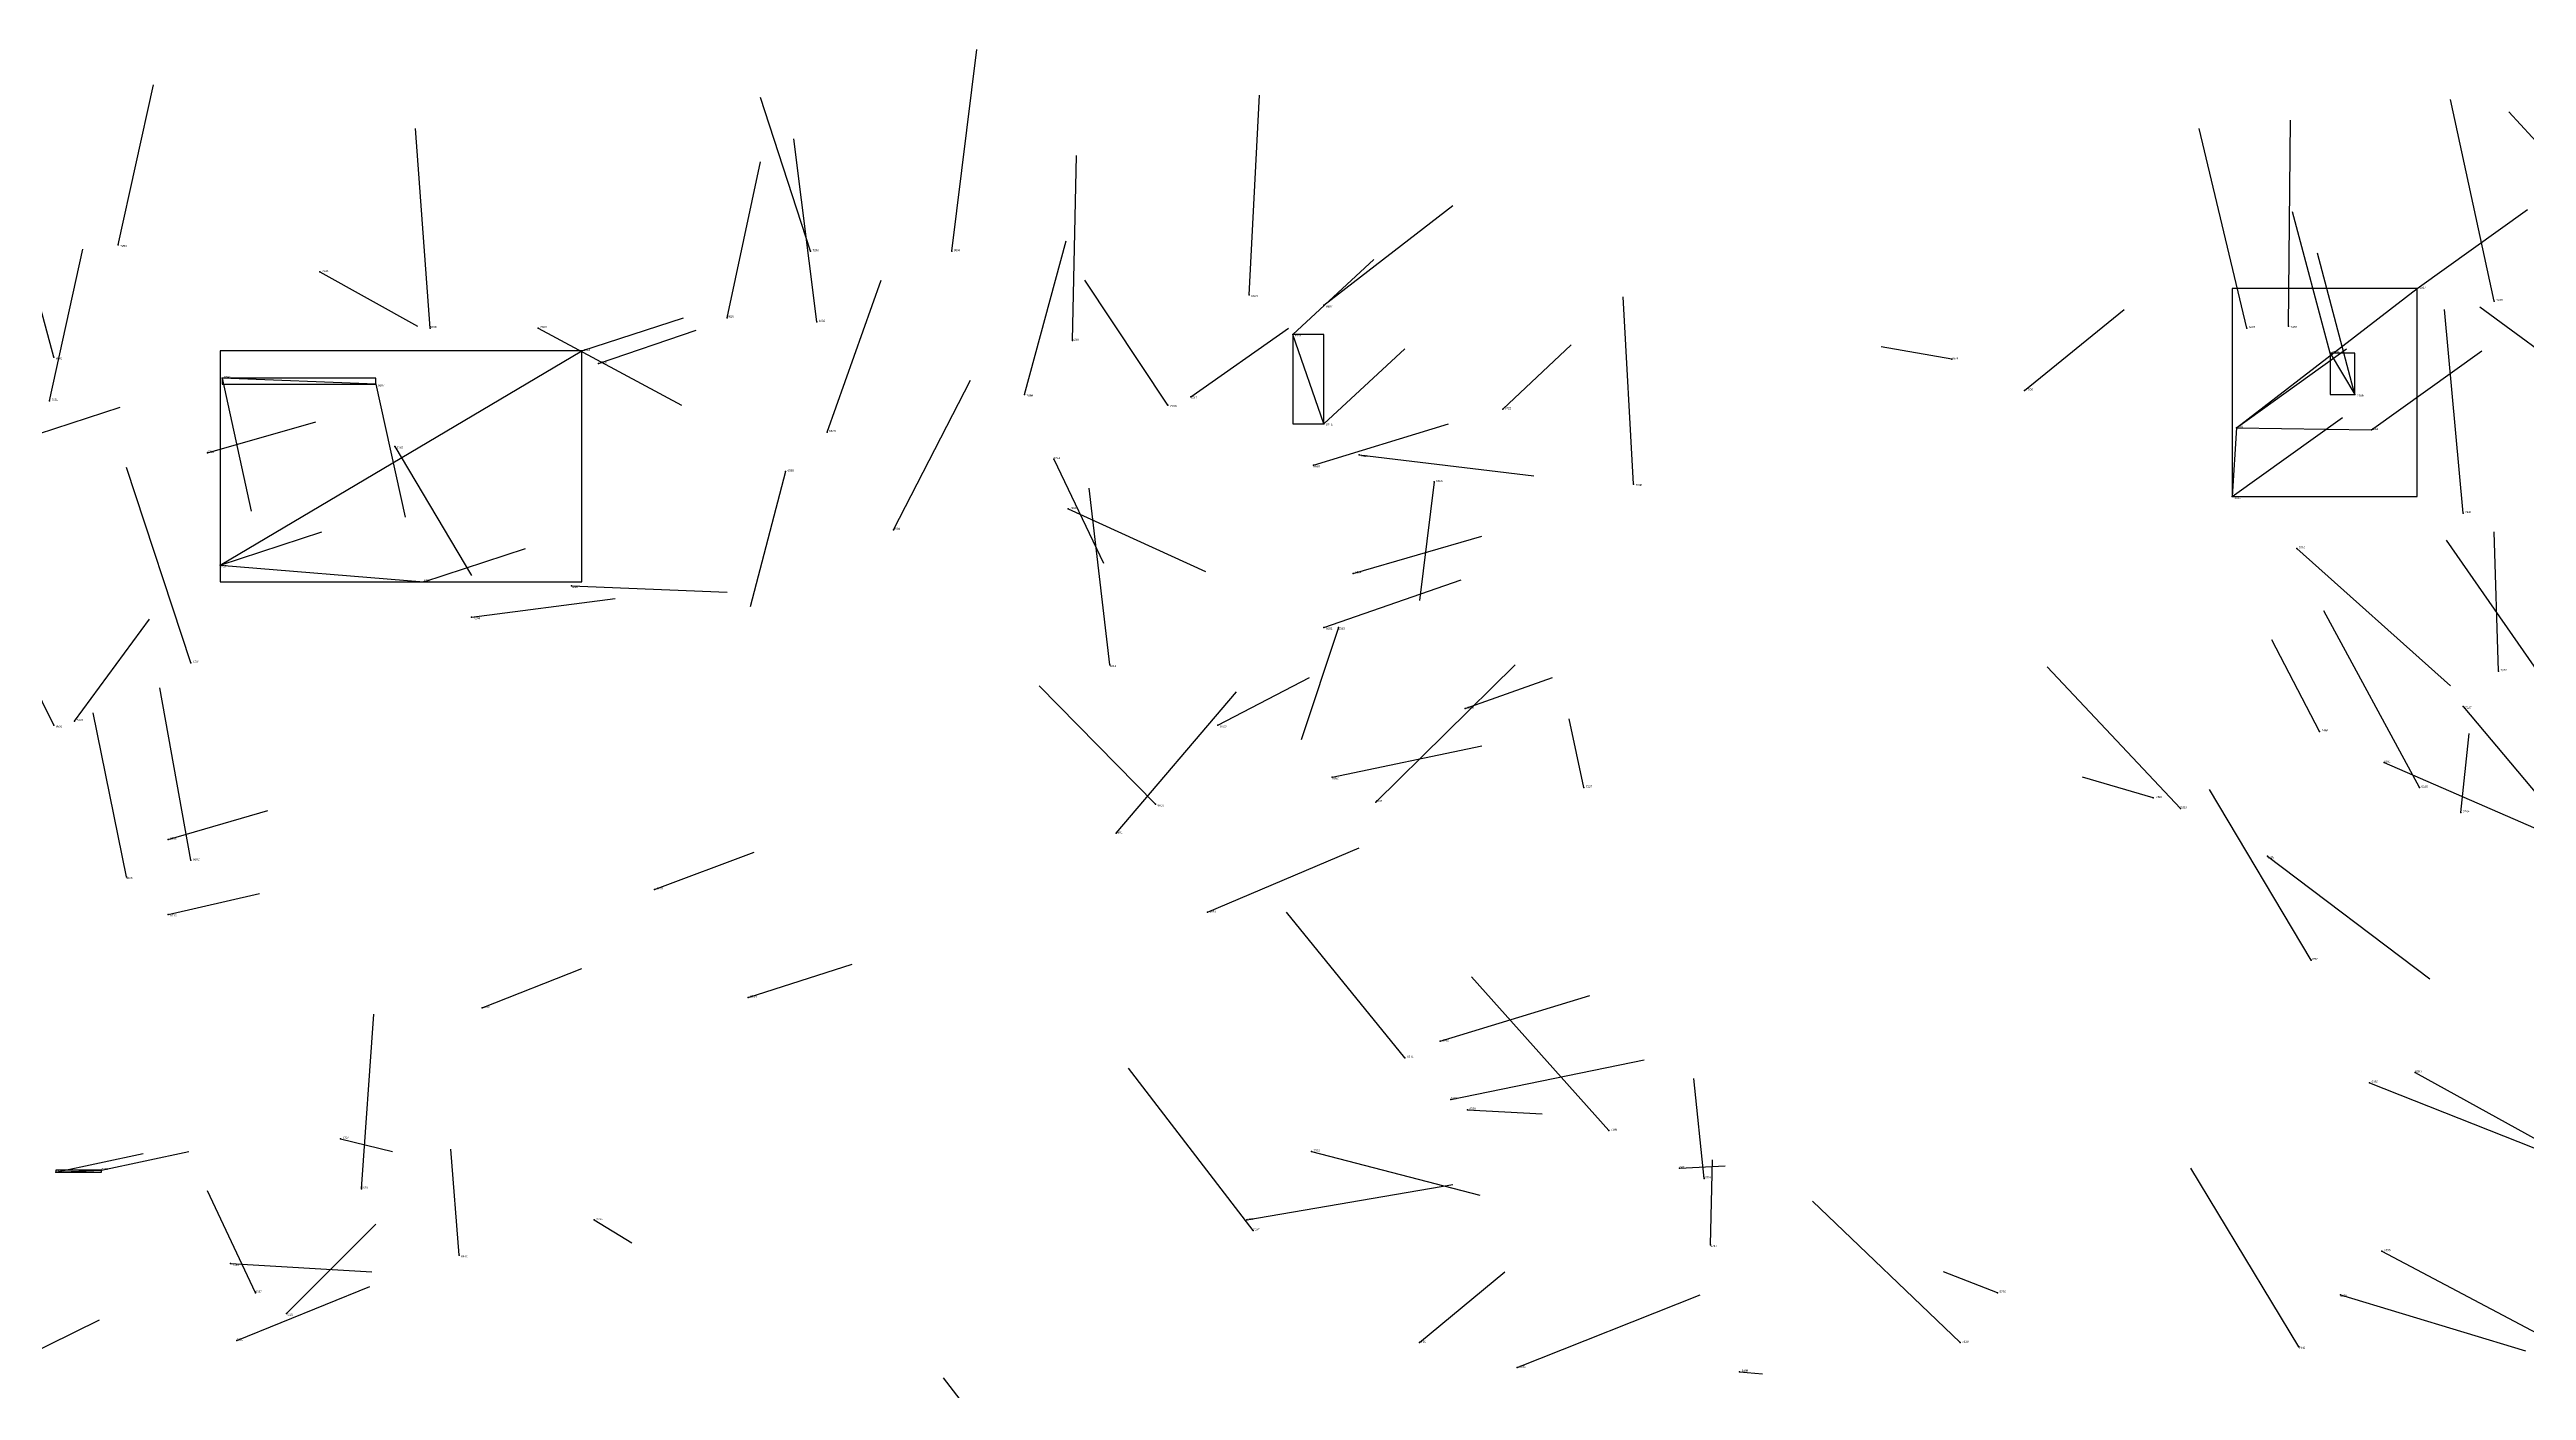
# Model space of a CAD drawing. Extents: x 59.1 to 70.8, y 600.3 to 605.1.
# Drawn here: x 64.224 to 65.416, y 604.446 to 605.091 of the extents above; entities that cross this region are included whole.
import ezdxf

# ---------------------------------------------------------------- set-up
doc = ezdxf.new("R2010")
doc.units = 0
for name, color, linetype in [('Clients', 3, 'CONTINUOUS'), ('Facilities', 3, 'CONTINUOUS'), ('Facilities_lines', 3, 'CONTINUOUS'), ('Min_max_boxes', 1, 'CONTINUOUS'), ('Normals', 1, 'CONTINUOUS'), ('Source_points', 5, 'CONTINUOUS'), ('Text', 3, 'CONTINUOUS')]:
    doc.layers.add(name, color=color, linetype=linetype)

msp = doc.modelspace()

# ---------------------------------------------------------------- linework, layer by layer
at = {"layer": 'Clients', "color": 5}
for p in [(65.363, 604.976, 453.072), (64.822, 604.954, 457.34), (64.48, 604.946, 457.43), (64.307, 604.933, 454.07), (65.333, 604.925, 462.657), (65.341, 604.908, 453.038), (65.274, 604.876, 452.928), (64.404, 604.835, 457.219), (64.249, 604.552, 457.15)]:
    msp.add_point(p, dxfattribs=at)
at = {"layer": 'Facilities', "color": 3}
for p in [(64.257, 604.997, 460.2), (64.354, 604.984, 460.012), (64.59, 604.994, 460.084), (64.658, 604.994, 454.191), (64.801, 604.973, 454.212), (64.55, 604.962, 453.972), (64.593, 604.96, 454.973), (64.837, 604.968, 456.717), (65.4, 604.97, 461.736), (64.407, 604.957, 454.337), (64.459, 604.957, 459.824), (64.716, 604.951, 460.214), (65.281, 604.957, 456.3), (65.301, 604.958, 460.237), (64.226, 604.943, 454.298), (64.488, 604.94, 457.21), (65.139, 604.942, 460.332), (65.321, 604.945, 462.675), (64.381, 604.93, 454.047), (64.693, 604.925, 459.608), (64.773, 604.924, 457.379), (65.174, 604.927, 452.965), (64.224, 604.922, 460.216), (64.762, 604.92, 459.636), (64.923, 604.918, 457.392), (64.39, 604.9, 459.843), (64.598, 604.907, 453.977), (64.837, 604.911, 457.39), (65.276, 604.909, 452.967), (64.3, 604.897, 457.25), (64.578, 604.888, 454.056), (64.707, 604.894, 460.128), (64.832, 604.891, 456.746), (64.854, 604.896, 456.663), (64.89, 604.883, 454.114), (64.986, 604.882, 454.701), (64.714, 604.87, 459.515), (65.385, 604.868, 461.848), (64.63, 604.86, 454.049), (64.306, 604.843, 457.222), (65.305, 604.851, 455.667), (64.475, 604.833, 460.009), (64.851, 604.839, 456.738), (64.427, 604.818, 460.103), (64.837, 604.813, 456.764), (64.844, 604.813, 454.114), (64.292, 604.796, 454.283), (64.734, 604.795, 454.79), (65.402, 604.792, 462.485), (64.905, 604.774, 456.867), (65.385, 604.775, 462.442), (64.226, 604.766, 454.293), (64.236, 604.768, 460.611), (64.786, 604.766, 457.411), (65.316, 604.763, 460.463), (65.347, 604.748, 456.089), (64.841, 604.741, 456.744), (64.962, 604.736, 460.424), (65.364, 604.736, 456.322), (64.756, 604.728, 455.612), (64.862, 604.729, 454.011), (65.236, 604.731, 460.424), (65.249, 604.726, 462.454), (65.384, 604.724, 454.763), (64.281, 604.711, 457.204), (64.737, 604.714, 454.062), (64.292, 604.701, 454.993), (65.291, 604.703, 455.767), (64.261, 604.693, 454.978), (64.515, 604.687, 457.163), (64.281, 604.675, 457.197), (64.781, 604.676, 453.97), (65.312, 604.653, 448.309), (64.432, 604.63, 457.079), (64.56, 604.635, 457.09), (64.893, 604.614, 456.772), (64.876, 604.606, 455.714), (65.34, 604.594, 456.192), (65.362, 604.599, 456.129), (64.898, 604.586, 456.87), (64.906, 604.581, 457.235), (64.364, 604.567, 457.27), (64.974, 604.571, 461.578), (64.831, 604.561, 459.459), (64.227, 604.551, 457.204), (64.374, 604.543, 455.043), (65.008, 604.553, 457.122), (65.02, 604.548, 454.734), (64.486, 604.528, 457.233), (64.8, 604.528, 459.513), (64.803, 604.523, 461.546), (64.311, 604.507, 460.049), (64.421, 604.511, 454.41), (65.023, 604.516, 454.726), (65.346, 604.513, 456.362), (64.323, 604.493, 454.449), (64.338, 604.483, 460.423), (65.161, 604.493, 454.609), (65.326, 604.492, 456.22), (64.314, 604.47, 460.104), (64.883, 604.469, 457.012), (65.143, 604.469, 461.599), (65.306, 604.467, 461.447), (64.93, 604.457, 453.958), (65.037, 604.455, 457.109)]:
    msp.add_point(p, dxfattribs=at)
at = {"layer": 'Facilities_lines', "color": 3}
for p, q in [((65.276, 604.909, 452.967), (65.363, 604.976, 453.072)), ((64.837, 604.911, 457.39), (64.822, 604.954, 457.34)), ((64.306, 604.843, 457.222), (64.48, 604.946, 457.43)), ((65.321, 604.945, 462.675), (65.333, 604.925, 462.657)), ((64.381, 604.93, 454.047), (64.307, 604.933, 454.07)), ((65.276, 604.909, 452.967), (65.274, 604.876, 452.928)), ((65.276, 604.909, 452.967), (65.341, 604.908, 453.038)), ((64.306, 604.843, 457.222), (64.404, 604.835, 457.219)), ((64.227, 604.551, 457.204), (64.249, 604.552, 457.15))]:
    msp.add_line(p, q, dxfattribs=at)
at = {"layer": 'Min_max_boxes', "color": 1}
for p, q in [((65.363, 604.976, 452.928), (65.274, 604.976, 452.928)), ((65.274, 604.976, 452.928), (65.274, 604.876, 452.928)), ((65.363, 604.976, 453.072), (65.274, 604.976, 453.072)), ((65.274, 604.976, 453.072), (65.274, 604.876, 453.072)), ((65.274, 604.976, 452.928), (65.274, 604.976, 453.072)), ((65.363, 604.876, 452.928), (65.363, 604.976, 452.928)), ((65.363, 604.876, 453.072), (65.363, 604.976, 453.072)), ((65.363, 604.976, 452.928), (65.363, 604.976, 453.072)), ((64.837, 604.954, 457.34), (64.822, 604.954, 457.34)), ((64.822, 604.954, 457.34), (64.822, 604.911, 457.34)), ((64.837, 604.954, 457.39), (64.822, 604.954, 457.39)), ((64.822, 604.954, 457.39), (64.822, 604.911, 457.39)), ((64.822, 604.954, 457.34), (64.822, 604.954, 457.39)), ((64.837, 604.911, 457.34), (64.837, 604.954, 457.34)), ((64.837, 604.911, 457.39), (64.837, 604.954, 457.39)), ((64.837, 604.954, 457.34), (64.837, 604.954, 457.39)), ((64.48, 604.946, 457.219), (64.306, 604.946, 457.219)), ((64.306, 604.946, 457.219), (64.306, 604.835, 457.219)), ((64.48, 604.946, 457.43), (64.306, 604.946, 457.43)), ((64.306, 604.946, 457.43), (64.306, 604.835, 457.43)), ((64.306, 604.946, 457.219), (64.306, 604.946, 457.43)), ((64.48, 604.835, 457.219), (64.48, 604.946, 457.219)), ((64.48, 604.835, 457.43), (64.48, 604.946, 457.43)), ((64.48, 604.946, 457.219), (64.48, 604.946, 457.43)), ((65.333, 604.945, 462.657), (65.321, 604.945, 462.657)), ((65.321, 604.945, 462.657), (65.321, 604.925, 462.657)), ((65.333, 604.945, 462.675), (65.321, 604.945, 462.675)), ((65.321, 604.945, 462.675), (65.321, 604.925, 462.675)), ((65.321, 604.945, 462.657), (65.321, 604.945, 462.675)), ((65.333, 604.925, 462.657), (65.333, 604.945, 462.657)), ((65.333, 604.925, 462.675), (65.333, 604.945, 462.675)), ((65.333, 604.945, 462.657), (65.333, 604.945, 462.675)), ((64.381, 604.933, 454.047), (64.307, 604.933, 454.047)), ((64.307, 604.933, 454.047), (64.307, 604.93, 454.047)), ((64.381, 604.933, 454.07), (64.307, 604.933, 454.07)), ((64.307, 604.933, 454.07), (64.307, 604.93, 454.07)), ((64.307, 604.933, 454.047), (64.307, 604.933, 454.07)), ((64.307, 604.93, 454.047), (64.381, 604.93, 454.047)), ((64.307, 604.93, 454.07), (64.381, 604.93, 454.07)), ((64.307, 604.93, 454.047), (64.307, 604.93, 454.07)), ((64.381, 604.93, 454.047), (64.381, 604.933, 454.047)), ((64.381, 604.93, 454.07), (64.381, 604.933, 454.07)), ((64.381, 604.933, 454.047), (64.381, 604.933, 454.07)), ((64.381, 604.93, 454.047), (64.381, 604.93, 454.07)), ((65.321, 604.925, 462.657), (65.333, 604.925, 462.657)), ((65.321, 604.925, 462.675), (65.333, 604.925, 462.675)), ((65.321, 604.925, 462.657), (65.321, 604.925, 462.675)), ((65.333, 604.925, 462.657), (65.333, 604.925, 462.675)), ((64.822, 604.911, 457.34), (64.837, 604.911, 457.34)), ((64.822, 604.911, 457.39), (64.837, 604.911, 457.39)), ((64.822, 604.911, 457.34), (64.822, 604.911, 457.39)), ((64.837, 604.911, 457.34), (64.837, 604.911, 457.39)), ((65.274, 604.876, 452.928), (65.363, 604.876, 452.928)), ((65.274, 604.876, 453.072), (65.363, 604.876, 453.072)), ((65.274, 604.876, 452.928), (65.274, 604.876, 453.072)), ((65.363, 604.876, 452.928), (65.363, 604.876, 453.072)), ((64.306, 604.835, 457.219), (64.48, 604.835, 457.219)), ((64.306, 604.835, 457.43), (64.48, 604.835, 457.43)), ((64.306, 604.835, 457.219), (64.306, 604.835, 457.43)), ((64.48, 604.835, 457.219), (64.48, 604.835, 457.43)), ((64.249, 604.552, 457.15), (64.227, 604.552, 457.15)), ((64.227, 604.552, 457.15), (64.227, 604.551, 457.15)), ((64.249, 604.552, 457.204), (64.227, 604.552, 457.204)), ((64.227, 604.552, 457.204), (64.227, 604.551, 457.204)), ((64.227, 604.552, 457.15), (64.227, 604.552, 457.204)), ((64.227, 604.551, 457.15), (64.249, 604.551, 457.15)), ((64.227, 604.551, 457.204), (64.249, 604.551, 457.204)), ((64.227, 604.551, 457.15), (64.227, 604.551, 457.204)), ((64.249, 604.551, 457.15), (64.249, 604.552, 457.15)), ((64.249, 604.551, 457.204), (64.249, 604.552, 457.204)), ((64.249, 604.552, 457.15), (64.249, 604.552, 457.204)), ((64.249, 604.551, 457.15), (64.249, 604.551, 457.204))]:
    msp.add_line(p, q, dxfattribs=at)
at = {"layer": 'Normals', "color": 1}
for p, q in [((64.658, 604.994, 454.191), (64.67, 605.091, 454.211)), ((64.257, 604.997, 460.2), (64.274, 605.074, 460.262)), ((64.59, 604.994, 460.084), (64.566, 605.068, 460.022)), ((64.801, 604.973, 454.212), (64.806, 605.069, 454.24)), ((65.4, 604.97, 461.736), (65.379, 605.067, 461.722)), ((65.301, 604.958, 460.237), (65.302, 605.057, 460.253)), ((65.464, 604.999, 448.263), (65.407, 605.061, 448.317)), ((64.407, 604.957, 454.337), (64.4, 605.053, 454.365)), ((64.593, 604.96, 454.973), (64.582, 605.048, 455.019)), ((65.281, 604.957, 456.3), (65.258, 605.053, 456.286)), ((64.226, 604.943, 454.298), (64.201, 605.036, 454.327)), ((64.55, 604.962, 453.972), (64.566, 605.037, 453.908)), ((64.716, 604.951, 460.214), (64.718, 605.04, 460.26)), ((64.837, 604.968, 456.717), (64.899, 605.016, 456.779)), ((65.321, 604.945, 462.675), (65.303, 605.013, 462.746)), ((65.363, 604.976, 453.072), (65.416, 605.014, 453.148)), ((64.224, 604.922, 460.216), (64.24, 604.995, 460.282)), ((64.693, 604.925, 459.608), (64.713, 604.999, 459.544)), ((64.354, 604.984, 460.012), (64.401, 604.958, 460.096)), ((64.822, 604.954, 457.34), (64.861, 604.99, 457.425)), ((65.333, 604.925, 462.657), (65.315, 604.993, 462.728)), ((64.598, 604.907, 453.977), (64.624, 604.98, 453.914)), ((64.762, 604.92, 459.636), (64.722, 604.98, 459.567)), ((64.986, 604.882, 454.701), (64.981, 604.972, 454.745)), ((64.48, 604.946, 457.43), (64.529, 604.962, 457.516)), ((65.174, 604.927, 452.965), (65.222, 604.966, 453.044)), ((65.385, 604.868, 461.848), (65.376, 604.966, 461.831)), ((65.445, 604.929, 448.261), (65.393, 604.967, 448.337)), ((64.459, 604.957, 459.824), (64.528, 604.92, 459.886)), ((64.488, 604.94, 457.21), (64.535, 604.956, 457.297)), ((64.773, 604.924, 457.379), (64.82, 604.957, 457.461)), ((64.923, 604.918, 457.392), (64.956, 604.949, 457.481)), ((65.139, 604.942, 460.332), (65.105, 604.948, 460.426)), ((64.837, 604.911, 457.39), (64.876, 604.947, 457.475)), ((65.276, 604.909, 452.967), (65.329, 604.947, 453.043)), ((65.341, 604.908, 453.038), (65.394, 604.946, 453.114)), ((64.307, 604.933, 454.07), (64.321, 604.869, 454.146)), ((64.381, 604.93, 454.047), (64.395, 604.866, 454.123)), ((64.63, 604.86, 454.049), (64.667, 604.932, 453.991)), ((64.203, 604.901, 457.23), (64.258, 604.919, 457.312)), ((64.3, 604.897, 457.25), (64.352, 604.912, 457.334)), ((65.274, 604.876, 452.928), (65.327, 604.914, 453.004)), ((64.39, 604.9, 459.843), (64.427, 604.838, 459.913)), ((64.832, 604.891, 456.746), (64.897, 604.911, 456.819)), ((64.292, 604.796, 454.283), (64.261, 604.89, 454.297)), ((64.578, 604.888, 454.056), (64.561, 604.823, 454.13)), ((64.707, 604.894, 460.128), (64.731, 604.844, 460.211)), ((64.854, 604.896, 456.663), (64.938, 604.886, 456.716)), ((64.734, 604.795, 454.79), (64.724, 604.88, 454.842)), ((64.89, 604.883, 454.114), (64.883, 604.826, 454.196)), ((64.714, 604.87, 459.515), (64.78, 604.84, 459.584)), ((64.306, 604.843, 457.222), (64.355, 604.859, 457.308)), ((64.851, 604.839, 456.738), (64.913, 604.857, 456.815)), ((65.432, 604.776, 448.332), (65.377, 604.855, 448.358)), ((65.402, 604.792, 462.485), (65.4, 604.859, 462.559)), ((64.226, 604.766, 454.293), (64.184, 604.851, 454.325)), ((64.404, 604.835, 457.219), (64.453, 604.851, 457.305)), ((65.305, 604.851, 455.667), (65.379, 604.785, 455.679)), ((64.475, 604.833, 460.009), (64.55, 604.83, 460.075)), ((64.837, 604.813, 456.764), (64.903, 604.836, 456.835)), ((64.236, 604.768, 460.611), (64.272, 604.817, 460.691)), ((64.427, 604.818, 460.103), (64.496, 604.827, 460.175)), ((65.364, 604.736, 456.322), (65.318, 604.821, 456.298)), ((64.844, 604.813, 454.114), (64.826, 604.759, 454.196)), ((65.316, 604.763, 460.463), (65.293, 604.807, 460.55)), ((64.862, 604.729, 454.011), (64.929, 604.795, 453.975)), ((65.249, 604.726, 462.454), (65.185, 604.794, 462.491)), ((64.292, 604.701, 454.993), (64.277, 604.784, 455.047)), ((64.756, 604.728, 455.612), (64.7, 604.785, 455.672)), ((64.737, 604.714, 454.062), (64.795, 604.782, 454.017)), ((64.786, 604.766, 457.411), (64.83, 604.789, 457.498)), ((64.905, 604.774, 456.867), (64.947, 604.789, 456.957)), ((64.261, 604.693, 454.978), (64.245, 604.772, 455.037)), ((64.962, 604.736, 460.424), (64.955, 604.769, 460.518)), ((65.385, 604.775, 462.442), (65.448, 604.7, 462.423)), ((65.384, 604.724, 454.763), (65.388, 604.762, 454.855)), ((64.841, 604.741, 456.744), (64.913, 604.756, 456.812)), ((65.347, 604.748, 456.089), (65.43, 604.712, 456.131)), ((65.236, 604.731, 460.424), (65.202, 604.741, 460.517)), ((65.312, 604.653, 448.309), (65.263, 604.735, 448.339)), ((64.281, 604.711, 457.204), (64.329, 604.725, 457.291)), ((64.515, 604.687, 457.163), (64.563, 604.705, 457.249)), ((64.781, 604.676, 453.97), (64.854, 604.707, 454.031)), ((65.291, 604.703, 455.767), (65.369, 604.644, 455.787)), ((64.281, 604.675, 457.197), (64.325, 604.685, 457.286)), ((64.876, 604.606, 455.714), (64.819, 604.676, 455.672)), ((64.56, 604.635, 457.09), (64.61, 604.651, 457.175)), ((64.432, 604.63, 457.079), (64.48, 604.649, 457.164)), ((64.974, 604.571, 461.578), (64.908, 604.645, 461.564)), ((64.374, 604.543, 455.043), (64.38, 604.627, 455.097)), ((64.893, 604.614, 456.772), (64.965, 604.636, 456.838)), ((64.898, 604.586, 456.87), (64.991, 604.605, 456.902)), ((64.803, 604.523, 461.546), (64.743, 604.601, 461.562)), ((65.02, 604.548, 454.734), (65.015, 604.596, 454.822)), ((65.34, 604.594, 456.192), (65.426, 604.56, 456.231)), ((65.362, 604.599, 456.129), (65.447, 604.552, 456.152)), ((64.906, 604.581, 457.235), (64.942, 604.579, 457.328)), ((64.364, 604.567, 457.27), (64.389, 604.561, 457.367)), ((64.227, 604.551, 457.204), (64.269, 604.56, 457.294)), ((64.249, 604.552, 457.15), (64.291, 604.561, 457.24)), ((64.421, 604.511, 454.41), (64.417, 604.562, 454.496)), ((64.831, 604.561, 459.459), (64.912, 604.54, 459.514)), ((65.008, 604.553, 457.122), (65.03, 604.554, 457.22)), ((65.023, 604.516, 454.726), (65.024, 604.557, 454.817)), ((64.323, 604.493, 454.449), (64.3, 604.542, 454.533)), ((64.8, 604.528, 459.513), (64.899, 604.545, 459.516)), ((65.306, 604.467, 461.447), (65.254, 604.553, 461.446)), ((65.143, 604.469, 461.599), (65.072, 604.537, 461.578)), ((64.338, 604.483, 460.423), (64.381, 604.526, 460.503)), ((64.486, 604.528, 457.233), (64.504, 604.517, 457.331)), ((64.311, 604.507, 460.049), (64.379, 604.503, 460.122)), ((65.346, 604.513, 456.362), (65.429, 604.469, 456.397)), ((64.314, 604.47, 460.104), (64.378, 604.496, 460.177)), ((64.883, 604.469, 457.012), (64.924, 604.503, 457.097)), ((65.161, 604.493, 454.609), (65.135, 604.503, 454.705)), ((64.93, 604.457, 453.958), (65.018, 604.492, 453.989)), ((65.326, 604.492, 456.22), (65.415, 604.465, 456.258)), ((64.181, 604.447, 460.212), (64.248, 604.48, 460.279)), ((64.712, 604.377, 461.44), (64.654, 604.452, 461.473)), ((65.037, 604.455, 457.109), (65.048, 604.454, 457.208))]:
    msp.add_line(p, q, dxfattribs=at)
at = {"layer": 'Source_points', "color": 5}
for p in [(64.257, 604.997, 460.2), (64.354, 604.984, 460.012), (64.59, 604.994, 460.084), (64.658, 604.994, 454.191), (64.801, 604.973, 454.212), (65.363, 604.976, 453.072), (64.55, 604.962, 453.972), (64.593, 604.96, 454.973), (64.837, 604.968, 456.717), (65.4, 604.97, 461.736), (64.407, 604.957, 454.337), (64.459, 604.957, 459.824), (64.716, 604.951, 460.214), (64.822, 604.954, 457.34), (65.281, 604.957, 456.3), (65.301, 604.958, 460.237), (64.226, 604.943, 454.298), (64.48, 604.946, 457.43), (64.488, 604.94, 457.21), (65.139, 604.942, 460.332), (65.321, 604.945, 462.675), (64.307, 604.933, 454.07), (64.381, 604.93, 454.047), (64.693, 604.925, 459.608), (64.773, 604.924, 457.379), (65.174, 604.927, 452.965), (65.333, 604.925, 462.657), (64.224, 604.922, 460.216), (64.762, 604.92, 459.636), (64.923, 604.918, 457.392), (64.39, 604.9, 459.843), (64.598, 604.907, 453.977), (64.837, 604.911, 457.39), (65.276, 604.909, 452.967), (65.341, 604.908, 453.038), (64.3, 604.897, 457.25), (64.578, 604.888, 454.056), (64.707, 604.894, 460.128), (64.832, 604.891, 456.746), (64.854, 604.896, 456.663), (64.89, 604.883, 454.114), (64.986, 604.882, 454.701), (65.274, 604.876, 452.928), (64.714, 604.87, 459.515), (65.385, 604.868, 461.848), (64.63, 604.86, 454.049), (64.306, 604.843, 457.222), (65.305, 604.851, 455.667), (64.404, 604.835, 457.219), (64.475, 604.833, 460.009), (64.851, 604.839, 456.738), (64.427, 604.818, 460.103), (64.837, 604.813, 456.764), (64.844, 604.813, 454.114), (64.292, 604.796, 454.283), (64.734, 604.795, 454.79), (65.402, 604.792, 462.485), (64.905, 604.774, 456.867), (65.385, 604.775, 462.442), (64.226, 604.766, 454.293), (64.236, 604.768, 460.611), (64.786, 604.766, 457.411), (65.316, 604.763, 460.463), (65.347, 604.748, 456.089), (64.841, 604.741, 456.744), (64.962, 604.736, 460.424), (65.364, 604.736, 456.322), (64.756, 604.728, 455.612), (64.862, 604.729, 454.011), (65.236, 604.731, 460.424), (65.249, 604.726, 462.454), (65.384, 604.724, 454.763), (64.281, 604.711, 457.204), (64.737, 604.714, 454.062), (64.292, 604.701, 454.993), (65.291, 604.703, 455.767), (64.261, 604.693, 454.978), (64.515, 604.687, 457.163), (64.281, 604.675, 457.197), (64.781, 604.676, 453.97), (65.312, 604.653, 448.309), (64.432, 604.63, 457.079), (64.56, 604.635, 457.09), (64.893, 604.614, 456.772), (64.876, 604.606, 455.714), (65.34, 604.594, 456.192), (65.362, 604.599, 456.129), (64.898, 604.586, 456.87), (64.906, 604.581, 457.235), (64.364, 604.567, 457.27), (64.974, 604.571, 461.578), (64.831, 604.561, 459.459), (64.227, 604.551, 457.204), (64.249, 604.552, 457.15), (64.374, 604.543, 455.043), (65.008, 604.553, 457.122), (65.02, 604.548, 454.734), (64.486, 604.528, 457.233), (64.8, 604.528, 459.513), (64.803, 604.523, 461.546), (64.311, 604.507, 460.049), (64.421, 604.511, 454.41), (65.023, 604.516, 454.726), (65.346, 604.513, 456.362), (64.323, 604.493, 454.449), (64.338, 604.483, 460.423), (65.161, 604.493, 454.609), (65.326, 604.492, 456.22), (64.314, 604.47, 460.104), (64.883, 604.469, 457.012), (65.143, 604.469, 461.599), (65.306, 604.467, 461.447), (64.93, 604.457, 453.958), (65.037, 604.455, 457.109)]:
    msp.add_point(p, dxfattribs=at)

# ---------------------------------------------------------------- texts
at = {"layer": 'Text', "color": 3}
for s, p in [('7250', (64.258, 604.996, 460.2)), ('7245', (64.591, 604.994, 460.084)), ('6596', (64.659, 604.994, 454.191)), ('7243', (64.355, 604.984, 460.012)), ('6594', (64.802, 604.972, 454.212)), ('1567', (65.364, 604.976, 453.072)), ('7438', (65.401, 604.97, 461.736)), ('6625', (64.55, 604.962, 453.972)), ('6606', (64.594, 604.96, 454.973)), ('6687', (64.838, 604.967, 456.717)), ('6608', (64.407, 604.957, 454.337)), ('7093', (64.46, 604.957, 459.824)), ('7238', (64.716, 604.951, 460.214)), ('6725', (64.823, 604.953, 457.34)), ('6402', (65.282, 604.957, 456.3)), ('7458', (65.302, 604.957, 460.237)), ('6590', (64.227, 604.942, 454.298)), ('6713', (64.481, 604.946, 457.43)), ('6700', (64.489, 604.94, 457.21)), ('7674', (65.139, 604.942, 460.332)), ('7308', (65.322, 604.945, 462.675)), ('6595', (64.308, 604.933, 454.07)), ('6607', (64.382, 604.929, 454.047)), ('7099', (64.694, 604.924, 459.608)), ('6717', (64.773, 604.923, 457.379)), ('1506', (65.175, 604.927, 452.965)), ('7309', (65.334, 604.924, 462.657)), ('7051', (64.225, 604.922, 460.216)), ('7100', (64.763, 604.919, 459.636)), ('6722', (64.924, 604.918, 457.392)), ('7097', (64.391, 604.899, 459.843)), ('6628', (64.599, 604.907, 453.977)), ('6716', (64.838, 604.91, 457.39)), ('1519', (65.276, 604.909, 452.967)), ('1564', (65.341, 604.908, 453.038)), ('6712', (64.3, 604.897, 457.25)), ('6589', (64.579, 604.888, 454.056)), ('7244', (64.707, 604.894, 460.128)), ('6689', (64.832, 604.89, 456.746)), ('6685', (64.855, 604.895, 456.663)), ('6605', (64.891, 604.883, 454.114)), ('5930', (64.987, 604.881, 454.701)), ('1511', (65.275, 604.875, 452.928)), ('7101', (64.715, 604.87, 459.515)), ('7441', (65.386, 604.868, 461.848)), ('6604', (64.63, 604.86, 454.049)), ('5715', (65.306, 604.851, 455.667)), ('6727', (64.306, 604.842, 457.222)), ('6684', (64.852, 604.839, 456.738)), ('6708', (64.404, 604.835, 457.219)), ('7235', (64.475, 604.832, 460.009)), ('7204', (64.428, 604.817, 460.103)), ('6681', (64.838, 604.812, 456.764)), ('6593', (64.844, 604.812, 454.114)), ('6591', (64.293, 604.796, 454.283)), ('6611', (64.734, 604.794, 454.79)), ('7322', (65.403, 604.792, 462.485)), ('7215', (64.237, 604.768, 460.611)), ('6688', (64.906, 604.774, 456.867)), ('7327', (65.386, 604.774, 462.442)), ('6588', (64.227, 604.765, 454.293)), ('6720', (64.787, 604.765, 457.411)), ('7460', (65.317, 604.763, 460.463)), ('6391', (65.347, 604.748, 456.089)), ('6683', (64.841, 604.74, 456.744)), ('7227', (64.963, 604.736, 460.424)), ('6385', (65.365, 604.736, 456.322)), ('6616', (64.757, 604.727, 455.612)), ('6592', (64.862, 604.729, 454.011)), ('7456', (65.237, 604.731, 460.424)), ('7323', (65.249, 604.726, 462.454)), ('5764', (65.385, 604.724, 454.763)), ('6706', (64.282, 604.711, 457.204)), ('6601', (64.737, 604.714, 454.062)), ('6602', (64.293, 604.701, 454.993)), ('5726', (65.291, 604.702, 455.767)), ('6600', (64.261, 604.692, 454.978)), ('6729', (64.516, 604.687, 457.163)), ('6715', (64.282, 604.674, 457.197)), ('6643', (64.782, 604.676, 453.97)), ('1757', (65.312, 604.653, 448.309)), ('6704', (64.433, 604.63, 457.079)), ('6714', (64.561, 604.635, 457.09)), ('6682', (64.894, 604.614, 456.772)), ('6614', (64.877, 604.606, 455.714)), ('6389', (65.341, 604.594, 456.192)), ('6393', (65.362, 604.599, 456.129)), ('6677', (64.898, 604.586, 456.87)), ('6728', (64.907, 604.581, 457.235)), ('6724', (64.365, 604.567, 457.27)), ('7198', (64.975, 604.571, 461.578)), ('7062', (64.832, 604.561, 459.459)), ('6411', (65.008, 604.553, 457.122)), ('6711', (64.228, 604.551, 457.204)), ('6703', (64.249, 604.552, 457.15)), ('6623', (64.374, 604.543, 455.043)), ('5784', (65.02, 604.548, 454.734)), ('6721', (64.487, 604.528, 457.233)), ('7104', (64.8, 604.528, 459.513)), ('7197', (64.803, 604.523, 461.546)), ('7241', (64.312, 604.506, 460.049)), ('6610', (64.422, 604.51, 454.41)), ('5747', (65.023, 604.515, 454.726)), ('6395', (65.347, 604.513, 456.362)), ('6587', (64.323, 604.493, 454.449)), ('7233', (64.338, 604.482, 460.423)), ('5790', (65.162, 604.493, 454.609)), ('6379', (65.326, 604.491, 456.22)), ('7251', (64.314, 604.47, 460.104)), ('6710', (64.883, 604.469, 457.012)), ('7430', (65.144, 604.469, 461.599)), ('7442', (65.306, 604.466, 461.447)), ('6633', (64.931, 604.457, 453.958)), ('6409', (65.038, 604.455, 457.109))]:
    msp.add_text(s, height=0.001, dxfattribs=at).set_placement(p)

doc.saveas('drawing.dxf')
